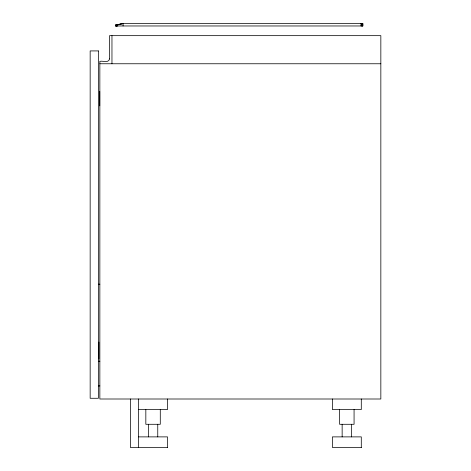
<?xml version="1.0" encoding="UTF-8"?>
<svg xmlns="http://www.w3.org/2000/svg" width="471" height="471" viewBox="0 0 471 471"><rect width="100%" height="100%" fill="white"/><g stroke="black" fill="none" stroke-linecap="round" stroke-linejoin="round"><path stroke-width="0.71" d="M123.072 23.55L117.326 24.757L117.332 25.97L116.92 24.822L116.567 25.97L116.567 24.881L123.072 23.55L362.911 23.55L362.911 25.97L115.837 25.97L115.848 24.998L123.072 23.55L123.072 25.97M117.326 24.757L116.926 25.97L116.567 24.881L116.266 25.97L116.266 24.928L116.567 25.97M116.266 25.97L116.043 24.963L115.89 25.97L115.895 24.992L116.037 25.97L116.414 25.44M116.037 25.97L116.043 24.963M115.837 25.97L115.895 24.992M99.852 63.762L380.839 63.762M98.398 284.19L99.864 284.19M98.398 361.216L99.864 361.216M98.398 385.926L99.864 385.926M138.609 409.57L167.511 409.57L167.511 399.002M138.609 436.882L167.511 436.882L167.511 447.45M167.676 447.45L130.373 447.45L130.373 399.002M361.457 447.45L332.391 447.45L332.391 436.882L361.292 436.882L361.292 447.45M115.89 25.97L115.848 24.998M117.768 24.68L117.779 25.97M116.92 24.822L116.926 25.97M362.717 23.55L362.717 25.97M362.487 23.55L362.487 25.97M362.187 23.55L362.187 25.97M361.828 23.55L361.828 25.97M361.416 23.55L361.416 25.97M361.292 399.002L361.292 409.57L332.391 409.57L332.391 399.002M360.974 23.55L360.974 25.97M354.068 409.57L354.068 424.289L339.615 424.289L339.615 409.57M351.537 424.289L351.537 436.882M342.146 424.289L342.146 436.882M160.287 409.57L160.287 424.289L145.833 424.289L145.833 409.57M157.756 424.289L157.756 436.882M148.365 424.289L148.365 436.882M138.609 399.002L138.609 447.45M111.963 35.661L111.963 63.762M99.734 91.315L99.734 105.851M98.881 342.093L98.881 358.99M109.543 58.916C108.901 63.349 102.578 60.594 99.852 61.336L99.852 399.002L380.839 399.002L380.839 35.661L109.543 35.661L109.543 58.916M98.398 50.921L90.161 50.921L90.161 398.278L98.398 398.278L98.398 50.921"/></g></svg>
